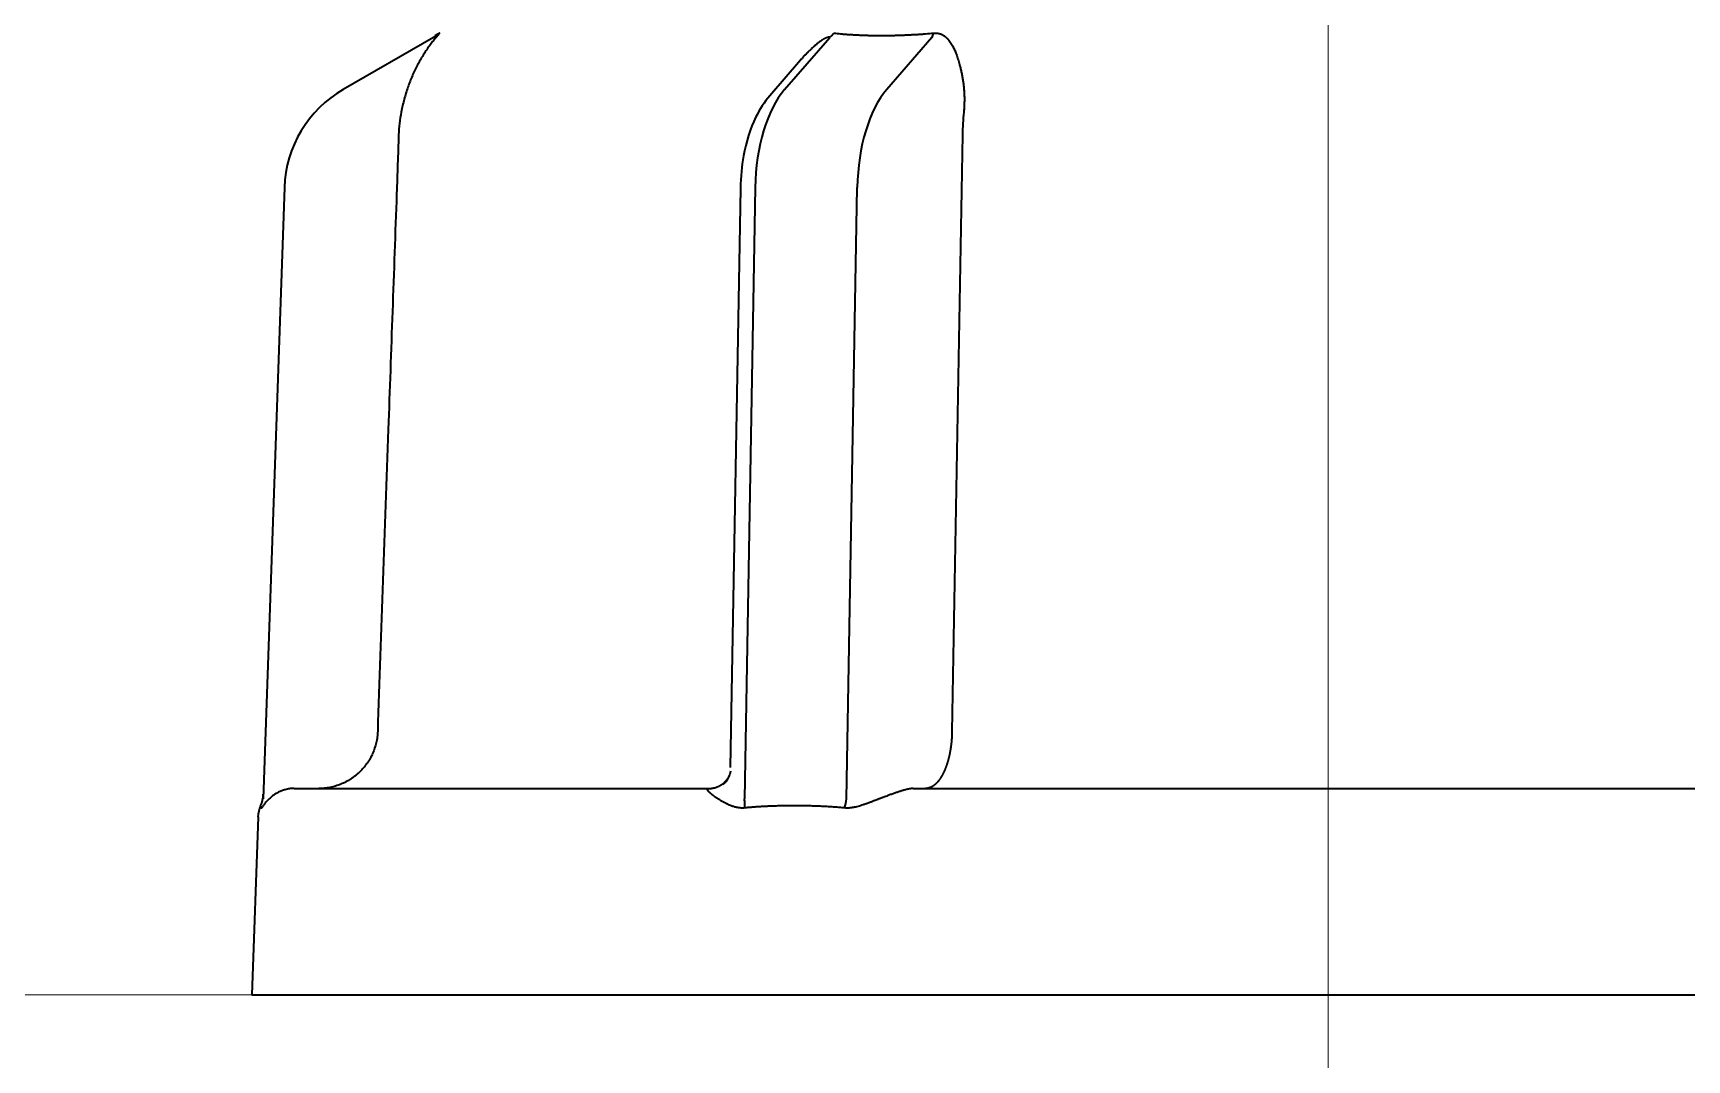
# Model space of a CAD drawing. Extents: x 6569 to 10251, y -294 to 3435.
# Drawn here: x 8575.81 to 8603.85, y 2431.62 to 2449.04 of the extents above; entities that cross this region are included whole.
import ezdxf

# ---------------------------------------------------------------- set-up
doc = ezdxf.new("R2010")
doc.units = 0
doc.header["$LTSCALE"] = 5
doc.layers.get('0').update_dxf_attribs({"linetype": 'CONTINUOUS', "lineweight": 0})
doc.layers.add('1', color=7, linetype='CONTINUOUS', true_color=0xffffff)

msp = doc.modelspace()

# ---------------------------------------------------------------- linework, layer by layer
at = {"color": 4}
for p, q in [((8597.764, 2482.726), (8597.764, 2382.726)), ((8547.764, 2432.726), (8647.764, 2432.726))]:
    msp.add_line(p, q, dxfattribs=at)
at = {"layer": '1', "color": 7, "linetype": 'Continuous', "lineweight": 35}
for p, q in [((8582.597, 2448.964), (8581.066, 2448.08)), ((8582.619, 2448.996), (8582.671, 2449.024)), ((8588.549, 2448.08), (8589.315, 2448.964)), ((8591.047, 2448.964), (8590.281, 2448.08)), ((8588.819, 2448.578), (8588.296, 2447.975)), ((8580.067, 2446.418), (8579.705, 2436.048)), ((8587.8, 2446.409), (8587.628, 2436.58)), ((8588.05, 2446.418), (8587.869, 2436.048)), ((8589.601, 2436.048), (8589.782, 2446.418)), ((8580.233, 2436.226), (8587.267, 2436.226)), ((8590.731, 2436.226), (8604.798, 2436.226)), ((8579.62, 2435.744), (8579.514, 2432.726)), ((8579.675, 2435.896), (8579.664, 2435.932)), ((8579.514, 2432.726), (8597.764, 2432.726)), ((8597.764, 2432.726), (8616.014, 2432.726))]:
    msp.add_line(p, q, dxfattribs=at)
for centre, radius, start in [((8582.066, 2446.348), 2, 120), ((8580.119, 2435.726), 0.5, 155.7765)]:
    msp.add_arc(centre, radius, start, 178, dxfattribs=at)
for centre, major_axis, ratio, start_param, end_param in [((8582.347, 2449.397), (-0.25, 0.433), 0.982349, 3.141593, 3.382721), ((8589.189, 2449.398), (0.06, 0.497), 0.631469, 3.734247, 3.975077), ((8590.922, 2449.397), (-0.05, 0.498), 0.350879, 3.622309, 3.863433), ((8589.049, 2446.348), (0, 2), 0.5, 0.523599, 1.53589), ((8590.781, 2446.348), (0, 2), 0.5, 0.523599, 1.53589), ((8579.208, 2436.138), (0.354, 0.354), 1, 5.072143, 5.481843)]:
    msp.add_ellipse(centre, major_axis=major_axis, ratio=ratio, start_param=start_param, end_param=end_param, dxfattribs=at)
for points, knots in [([(8582.689, 2449.025), (8582.686, 2449.02), (8582.682, 2449.015), (8582.672, 2449.002), (8582.666, 2448.995), (8582.653, 2448.98), (8582.646, 2448.972), (8582.632, 2448.955), (8582.625, 2448.946), (8582.601, 2448.917), (8582.585, 2448.897), (8582.552, 2448.854), (8582.535, 2448.832), (8582.502, 2448.785), (8582.485, 2448.761), (8582.451, 2448.711), (8582.435, 2448.686), (8582.386, 2448.607), (8582.355, 2448.553), (8582.294, 2448.438), (8582.265, 2448.378), (8582.224, 2448.283), (8582.211, 2448.251), (8582.186, 2448.186), (8582.173, 2448.153), (8582.139, 2448.052), (8582.118, 2447.984), (8582.089, 2447.877), (8582.08, 2447.841), (8582.063, 2447.769), (8582.056, 2447.732), (8582.049, 2447.695)], [0, 0, 0, 0, 0.03125, 0.03125, 0.0625, 0.0625, 0.09375, 0.09375, 0.125, 0.125, 0.1875, 0.1875, 0.25, 0.25, 0.3125, 0.3125, 0.375, 0.375, 0.5, 0.5, 0.625, 0.625, 0.6875, 0.6875, 0.75, 0.75, 0.875, 0.875, 0.9375, 0.9375, 1, 1, 1, 1]), ([(8582.691, 2449.035), (8582.692, 2449.036), (8582.692, 2449.036), (8582.693, 2449.036), (8582.694, 2449.037), (8582.695, 2449.037), (8582.695, 2449.036), (8582.695, 2449.036), (8582.695, 2449.036), (8582.695, 2449.035), (8582.695, 2449.034), (8582.694, 2449.033), (8582.694, 2449.032), (8582.693, 2449.03), (8582.692, 2449.028), (8582.69, 2449.027), (8582.689, 2449.025), (8582.689, 2449.024)], [0, 0, 0, 0, 0.064705, 0.129409, 0.194181, 0.259085, 0.324187, 0.389554, 0.455249, 0.521337, 0.587879, 0.654936, 0.722569, 0.790837, 0.859794, 0.929498, 1, 1, 1, 1]), ([(8589.315, 2448.964), (8589.313, 2448.965), (8589.309, 2448.965), (8589.303, 2448.966), (8589.297, 2448.966), (8589.289, 2448.965), (8589.282, 2448.963), (8589.273, 2448.961), (8589.265, 2448.958), (8589.255, 2448.955), (8589.246, 2448.951), (8589.235, 2448.946), (8589.224, 2448.94), (8589.213, 2448.934), (8589.201, 2448.927), (8589.189, 2448.92), (8589.176, 2448.911), (8589.163, 2448.902), (8589.149, 2448.892), (8589.135, 2448.882), (8589.12, 2448.871), (8589.105, 2448.859), (8589.089, 2448.846), (8589.073, 2448.833), (8589.056, 2448.818), (8589.039, 2448.803), (8589.023, 2448.789), (8589.005, 2448.772), (8588.984, 2448.753), (8588.957, 2448.726), (8588.924, 2448.693), (8588.885, 2448.652), (8588.85, 2448.613), (8588.827, 2448.587), (8588.818, 2448.578)], [0, 0, 0, 0, 0.011196, 0.022245, 0.033363, 0.044763, 0.056639, 0.069167, 0.082495, 0.096747, 0.112024, 0.128408, 0.145965, 0.164751, 0.184809, 0.206175, 0.22888, 0.252949, 0.278402, 0.305258, 0.333531, 0.363235, 0.394381, 0.426978, 0.461034, 0.496558, 0.533556, 0.565127, 0.611078, 0.67141, 0.746123, 0.835219, 0.938696, 1, 1, 1, 1]), ([(8589.497, 2449.024), (8589.506, 2449.024), (8589.526, 2449.022), (8589.555, 2449.02), (8589.584, 2449.017), (8589.613, 2449.015), (8589.643, 2449.013), (8589.672, 2449.011), (8589.702, 2449.01), (8589.732, 2449.008), (8589.762, 2449.006), (8589.792, 2449.005), (8589.822, 2449.004), (8589.852, 2449.002), (8589.882, 2449.001), (8589.913, 2449), (8589.943, 2448.999), (8589.974, 2448.998), (8590.005, 2448.998), (8590.036, 2448.997), (8590.067, 2448.996), (8590.098, 2448.996), (8590.129, 2448.996), (8590.16, 2448.996), (8590.192, 2448.996), (8590.223, 2448.996), (8590.255, 2448.996), (8590.286, 2448.996), (8590.318, 2448.996), (8590.35, 2448.997), (8590.382, 2448.998), (8590.414, 2448.998), (8590.446, 2448.999), (8590.478, 2449), (8590.511, 2449.001), (8590.543, 2449.002), (8590.576, 2449.004), (8590.608, 2449.005), (8590.641, 2449.006), (8590.674, 2449.008), (8590.706, 2449.01), (8590.739, 2449.011), (8590.772, 2449.013), (8590.805, 2449.015), (8590.839, 2449.017), (8590.872, 2449.02), (8590.905, 2449.022), (8590.928, 2449.024), (8590.939, 2449.024)], [0, 0, 0, 0, 0.021779, 0.043552, 0.06532, 0.087084, 0.108843, 0.130598, 0.152348, 0.174095, 0.195838, 0.217578, 0.239315, 0.261049, 0.28278, 0.304509, 0.326236, 0.34796, 0.369683, 0.391405, 0.413126, 0.434845, 0.456564, 0.478282, 0.5, 0.521718, 0.543436, 0.565155, 0.586874, 0.608595, 0.630317, 0.65204, 0.673764, 0.695491, 0.71722, 0.738951, 0.760685, 0.782422, 0.804162, 0.825905, 0.847652, 0.869402, 0.891157, 0.912916, 0.93468, 0.956448, 0.978221, 1, 1, 1, 1]), ([(8591.074, 2449.035), (8591.077, 2449.036), (8591.082, 2449.036), (8591.09, 2449.036), (8591.098, 2449.037), (8591.106, 2449.037), (8591.113, 2449.036), (8591.121, 2449.036), (8591.129, 2449.036), (8591.136, 2449.035), (8591.143, 2449.034), (8591.151, 2449.033), (8591.158, 2449.032), (8591.165, 2449.03), (8591.172, 2449.028), (8591.18, 2449.027), (8591.184, 2449.025), (8591.187, 2449.024)], [0, 0, 0, 0, 0.064703, 0.129406, 0.194175, 0.259078, 0.32418, 0.389546, 0.455241, 0.521329, 0.587871, 0.654929, 0.722563, 0.790832, 0.859791, 0.929496, 1, 1, 1, 1]), ([(8591.187, 2449.024), (8591.189, 2449.024), (8591.193, 2449.022), (8591.199, 2449.02), (8591.205, 2449.018), (8591.211, 2449.015), (8591.218, 2449.012), (8591.224, 2449.009), (8591.23, 2449.006), (8591.236, 2449.002), (8591.242, 2448.998), (8591.248, 2448.994), (8591.254, 2448.99), (8591.261, 2448.986), (8591.267, 2448.981), (8591.273, 2448.976), (8591.279, 2448.971), (8591.285, 2448.966), (8591.291, 2448.96), (8591.297, 2448.954), (8591.303, 2448.948), (8591.31, 2448.942), (8591.316, 2448.935), (8591.328, 2448.921), (8591.346, 2448.899), (8591.368, 2448.868), (8591.39, 2448.834), (8591.414, 2448.789), (8591.441, 2448.73), (8591.469, 2448.655), (8591.496, 2448.571), (8591.516, 2448.499), (8591.53, 2448.445), (8591.538, 2448.412), (8591.545, 2448.378), (8591.552, 2448.345), (8591.559, 2448.311), (8591.565, 2448.277), (8591.57, 2448.243), (8591.575, 2448.209), (8591.58, 2448.175), (8591.584, 2448.141), (8591.587, 2448.107), (8591.59, 2448.072), (8591.593, 2448.038), (8591.594, 2448.004), (8591.596, 2447.969), (8591.597, 2447.935), (8591.597, 2447.901), (8591.596, 2447.866), (8591.596, 2447.832), (8591.594, 2447.798), (8591.592, 2447.763), (8591.59, 2447.729), (8591.587, 2447.706), (8591.586, 2447.695)], [0, 0, 0, 0, 0.004712, 0.009534, 0.014468, 0.019518, 0.02469, 0.029985, 0.035407, 0.04096, 0.046646, 0.052467, 0.058427, 0.064527, 0.070769, 0.077156, 0.083689, 0.09037, 0.0972, 0.104182, 0.111317, 0.118606, 0.126049, 0.13365, 0.16436, 0.195902, 0.228345, 0.261749, 0.318602, 0.379208, 0.44371, 0.512228, 0.53576, 0.559032, 0.582049, 0.604817, 0.627343, 0.649632, 0.671691, 0.693528, 0.715149, 0.736562, 0.757775, 0.778796, 0.799634, 0.820297, 0.840795, 0.861137, 0.881332, 0.901391, 0.921323, 0.94114, 0.960851, 0.980467, 1, 1, 1, 1]), ([(8588.296, 2447.975), (8588.206, 2447.867), (8588.014, 2447.574), (8587.845, 2447.024), (8587.803, 2446.599), (8587.8, 2446.409)], [0, 0, 0, 0, 0.282047, 0.696349, 1, 1, 1, 1]), ([(8582.005, 2447.313), (8581.994, 2446.98), (8581.982, 2446.647), (8581.923, 2444.981), (8581.876, 2443.649), (8581.769, 2440.608), (8581.709, 2438.9), (8581.649, 2437.191)], [0, 0, 0, 0, 0.098732, 0.098732, 0.493661, 0.493661, 1, 1, 1, 1]), ([(8581.649, 2437.191), (8581.648, 2437.159), (8581.646, 2437.127), (8581.639, 2437.079), (8581.637, 2437.063), (8581.631, 2437.031), (8581.628, 2437.016), (8581.609, 2436.937), (8581.589, 2436.877), (8581.55, 2436.789), (8581.536, 2436.761), (8581.512, 2436.719), (8581.504, 2436.705), (8581.486, 2436.678), (8581.477, 2436.664), (8581.431, 2436.599), (8581.39, 2436.551), (8581.333, 2436.495), (8581.321, 2436.484), (8581.297, 2436.463), (8581.284, 2436.453), (8581.246, 2436.423), (8581.22, 2436.404), (8581.14, 2436.352), (8581.084, 2436.323), (8580.995, 2436.287), (8580.964, 2436.276), (8580.903, 2436.258), (8580.872, 2436.25), (8580.778, 2436.232), (8580.715, 2436.226), (8580.65, 2436.226)], [0, 0, 0, 0, 0.0625, 0.0625, 0.09375, 0.09375, 0.125, 0.125, 0.25, 0.25, 0.3125, 0.3125, 0.34375, 0.34375, 0.375, 0.375, 0.5, 0.5, 0.53125, 0.53125, 0.5625, 0.5625, 0.625, 0.625, 0.75, 0.75, 0.8125, 0.8125, 0.875, 0.875, 1, 1, 1, 1]), ([(8591.387, 2437.191), (8591.387, 2437.189), (8591.387, 2437.183), (8591.387, 2437.175), (8591.387, 2437.167), (8591.386, 2437.159), (8591.386, 2437.151), (8591.386, 2437.142), (8591.386, 2437.134), (8591.385, 2437.126), (8591.385, 2437.117), (8591.384, 2437.109), (8591.384, 2437.101), (8591.383, 2437.092), (8591.383, 2437.083), (8591.382, 2437.075), (8591.381, 2437.066), (8591.381, 2437.057), (8591.38, 2437.049), (8591.379, 2437.04), (8591.379, 2437.031), (8591.378, 2437.022), (8591.377, 2437.013), (8591.376, 2437.004), (8591.375, 2436.995), (8591.374, 2436.986), (8591.373, 2436.977), (8591.372, 2436.968), (8591.371, 2436.959), (8591.369, 2436.95), (8591.368, 2436.941), (8591.367, 2436.932), (8591.366, 2436.922), (8591.364, 2436.913), (8591.363, 2436.904), (8591.361, 2436.895), (8591.36, 2436.885), (8591.358, 2436.876), (8591.357, 2436.867), (8591.355, 2436.857), (8591.353, 2436.848), (8591.351, 2436.838), (8591.35, 2436.829), (8591.348, 2436.82), (8591.346, 2436.81), (8591.344, 2436.801), (8591.342, 2436.791), (8591.34, 2436.782), (8591.338, 2436.772), (8591.335, 2436.763), (8591.333, 2436.754), (8591.331, 2436.744), (8591.328, 2436.735), (8591.326, 2436.725), (8591.324, 2436.716), (8591.321, 2436.707), (8591.318, 2436.697), (8591.316, 2436.688), (8591.313, 2436.679), (8591.31, 2436.669), (8591.307, 2436.66), (8591.304, 2436.651), (8591.302, 2436.642), (8591.299, 2436.632), (8591.295, 2436.623), (8591.292, 2436.614), (8591.289, 2436.605), (8591.286, 2436.596), (8591.283, 2436.587), (8591.279, 2436.578), (8591.276, 2436.569), (8591.272, 2436.56), (8591.269, 2436.551), (8591.265, 2436.543), (8591.261, 2436.534), (8591.258, 2436.525), (8591.254, 2436.517), (8591.25, 2436.508), (8591.246, 2436.5), (8591.242, 2436.491), (8591.238, 2436.483), (8591.234, 2436.475), (8591.23, 2436.467), (8591.225, 2436.458), (8591.221, 2436.45), (8591.217, 2436.443), (8591.212, 2436.435), (8591.208, 2436.427), (8591.203, 2436.419), (8591.198, 2436.412), (8591.194, 2436.405), (8591.189, 2436.397), (8591.184, 2436.39), (8591.179, 2436.383), (8591.174, 2436.376), (8591.169, 2436.369), (8591.164, 2436.362), (8591.159, 2436.356), (8591.154, 2436.349), (8591.149, 2436.343), (8591.143, 2436.337), (8591.138, 2436.331), (8591.133, 2436.325), (8591.127, 2436.319), (8591.122, 2436.313), (8591.116, 2436.308), (8591.11, 2436.302), (8591.105, 2436.297), (8591.099, 2436.292), (8591.093, 2436.287), (8591.087, 2436.282), (8591.081, 2436.278), (8591.075, 2436.273), (8591.069, 2436.269), (8591.063, 2436.265), (8591.057, 2436.261), (8591.051, 2436.258), (8591.045, 2436.254), (8591.038, 2436.251), (8591.032, 2436.248), (8591.026, 2436.245), (8591.019, 2436.242), (8591.013, 2436.24), (8591.006, 2436.237), (8591, 2436.235), (8590.993, 2436.233), (8590.987, 2436.232), (8590.98, 2436.23), (8590.973, 2436.229), (8590.967, 2436.228), (8590.96, 2436.227), (8590.953, 2436.227), (8590.946, 2436.226), (8590.942, 2436.226), (8590.939, 2436.226)], [0, 0, 0, 0, 0.005202, 0.01044, 0.015714, 0.021025, 0.026371, 0.031754, 0.037173, 0.042628, 0.048119, 0.053646, 0.05921, 0.06481, 0.070446, 0.076118, 0.081826, 0.087571, 0.093352, 0.099169, 0.105022, 0.110911, 0.116837, 0.122798, 0.128796, 0.134831, 0.140901, 0.147008, 0.15315, 0.159329, 0.165545, 0.171796, 0.178084, 0.184408, 0.190768, 0.197164, 0.203597, 0.210066, 0.216571, 0.223112, 0.22969, 0.236304, 0.242954, 0.24964, 0.256363, 0.263122, 0.269917, 0.276748, 0.283615, 0.290519, 0.297459, 0.304436, 0.311448, 0.318497, 0.325582, 0.332703, 0.339861, 0.347055, 0.354285, 0.361551, 0.368854, 0.376193, 0.383568, 0.39098, 0.398428, 0.405912, 0.413432, 0.420988, 0.428581, 0.43621, 0.443876, 0.451578, 0.459316, 0.46709, 0.474901, 0.482747, 0.490631, 0.49855, 0.506506, 0.514498, 0.522526, 0.530591, 0.538692, 0.546829, 0.555002, 0.563212, 0.571458, 0.579741, 0.58806, 0.596415, 0.604806, 0.613234, 0.621698, 0.630198, 0.638734, 0.647307, 0.655917, 0.664562, 0.673244, 0.681962, 0.690717, 0.699507, 0.708335, 0.717198, 0.726098, 0.735034, 0.744006, 0.753015, 0.76206, 0.771142, 0.78026, 0.789414, 0.798604, 0.807831, 0.817094, 0.826394, 0.835729, 0.845102, 0.85451, 0.863955, 0.873436, 0.882954, 0.892508, 0.902098, 0.911724, 0.921387, 0.931087, 0.940822, 0.950594, 0.960403, 0.970248, 0.980129, 0.990046, 1, 1, 1, 1]), ([(8587.267, 2436.226), (8587.267, 2436.226), (8587.268, 2436.226), (8587.269, 2436.226), (8587.271, 2436.226), (8587.274, 2436.226), (8587.277, 2436.226), (8587.281, 2436.226), (8587.285, 2436.227), (8587.29, 2436.227), (8587.295, 2436.227), (8587.301, 2436.228), (8587.308, 2436.228), (8587.315, 2436.229), (8587.323, 2436.23), (8587.332, 2436.232), (8587.341, 2436.234), (8587.35, 2436.236), (8587.36, 2436.238), (8587.371, 2436.241), (8587.382, 2436.244), (8587.393, 2436.248), (8587.405, 2436.253), (8587.418, 2436.258), (8587.431, 2436.264), (8587.444, 2436.27), (8587.457, 2436.278), (8587.471, 2436.286), (8587.485, 2436.295), (8587.5, 2436.305), (8587.514, 2436.317), (8587.529, 2436.329), (8587.543, 2436.342), (8587.557, 2436.357), (8587.567, 2436.367), (8587.571, 2436.373)], [0, 0, 0, 0, 0.002611, 0.00694, 0.012997, 0.020783, 0.0303, 0.041547, 0.054527, 0.069238, 0.085681, 0.103857, 0.123764, 0.145404, 0.168776, 0.19388, 0.220716, 0.249285, 0.279587, 0.31162, 0.345386, 0.380884, 0.418115, 0.457078, 0.497773, 0.540201, 0.58436, 0.630253, 0.677877, 0.727234, 0.778323, 0.831144, 0.885697, 0.941982, 1, 1, 1, 1]), ([(8587.632, 2436.517), (8587.627, 2436.484), (8587.603, 2436.418), (8587.553, 2436.334), (8587.505, 2436.3), (8587.493, 2436.292)], [0, 0, 0, 0, 0.407874, 0.854533, 1, 1, 1, 1]), ([(8580.233, 2436.226), (8580.219, 2436.226), (8580.206, 2436.226), (8580.179, 2436.224), (8580.167, 2436.222), (8580.142, 2436.218), (8580.129, 2436.216), (8580.106, 2436.211), (8580.094, 2436.208), (8580.061, 2436.199), (8580.041, 2436.192), (8580.012, 2436.181), (8580.002, 2436.177), (8579.984, 2436.169), (8579.975, 2436.165), (8579.95, 2436.152), (8579.934, 2436.144), (8579.905, 2436.126), (8579.891, 2436.116), (8579.864, 2436.098), (8579.852, 2436.088), (8579.829, 2436.069), (8579.818, 2436.059), (8579.787, 2436.03), (8579.769, 2436.011), (8579.738, 2435.974), (8579.725, 2435.956), (8579.708, 2435.932), (8579.703, 2435.925), (8579.694, 2435.912), (8579.69, 2435.906), (8579.684, 2435.898), (8579.681, 2435.895), (8579.677, 2435.893), (8579.676, 2435.893), (8579.675, 2435.896)], [0, 0, 0, 0, 0.03125, 0.03125, 0.0625, 0.0625, 0.09375, 0.09375, 0.125, 0.125, 0.1875, 0.1875, 0.21875, 0.21875, 0.25, 0.25, 0.3125, 0.3125, 0.375, 0.375, 0.4375, 0.4375, 0.5, 0.5, 0.625, 0.625, 0.75, 0.75, 0.8125, 0.8125, 0.875, 0.875, 0.9375, 0.9375, 1, 1, 1, 1]), ([(8587.365, 2436.086), (8587.362, 2436.088), (8587.356, 2436.093), (8587.347, 2436.099), (8587.338, 2436.106), (8587.33, 2436.112), (8587.322, 2436.118), (8587.315, 2436.124), (8587.308, 2436.13), (8587.301, 2436.136), (8587.295, 2436.141), (8587.289, 2436.147), (8587.283, 2436.152), (8587.278, 2436.157), (8587.273, 2436.162), (8587.268, 2436.166), (8587.264, 2436.171), (8587.26, 2436.175), (8587.257, 2436.179), (8587.254, 2436.183), (8587.251, 2436.187), (8587.249, 2436.191), (8587.247, 2436.194), (8587.245, 2436.198), (8587.243, 2436.201), (8587.242, 2436.204), (8587.241, 2436.206), (8587.241, 2436.209), (8587.241, 2436.211), (8587.241, 2436.213), (8587.241, 2436.215), (8587.242, 2436.217), (8587.243, 2436.219), (8587.245, 2436.221), (8587.246, 2436.222), (8587.248, 2436.223), (8587.251, 2436.224), (8587.253, 2436.225), (8587.256, 2436.225), (8587.259, 2436.226), (8587.263, 2436.226), (8587.265, 2436.226), (8587.267, 2436.226)], [0, 0, 0, 0, 0.035073, 0.069552, 0.103441, 0.136743, 0.169461, 0.201601, 0.233165, 0.264159, 0.294588, 0.324455, 0.353767, 0.382529, 0.410747, 0.438426, 0.465574, 0.492197, 0.518301, 0.543896, 0.568988, 0.593586, 0.6177, 0.641338, 0.66451, 0.687227, 0.7095, 0.731341, 0.752762, 0.773776, 0.794397, 0.81464, 0.834519, 0.854051, 0.873253, 0.892142, 0.910736, 0.929056, 0.947121, 0.964952, 0.982571, 1, 1, 1, 1]), ([(8587.876, 2435.896), (8587.873, 2435.895), (8587.867, 2435.895), (8587.857, 2435.894), (8587.848, 2435.894), (8587.839, 2435.894), (8587.829, 2435.894), (8587.82, 2435.894), (8587.81, 2435.894), (8587.801, 2435.895), (8587.791, 2435.896), (8587.781, 2435.897), (8587.772, 2435.898), (8587.762, 2435.9), (8587.752, 2435.901), (8587.742, 2435.903), (8587.732, 2435.905), (8587.722, 2435.908), (8587.712, 2435.91), (8587.702, 2435.913), (8587.692, 2435.916), (8587.682, 2435.919), (8587.671, 2435.922), (8587.661, 2435.925), (8587.651, 2435.929), (8587.64, 2435.933), (8587.63, 2435.937), (8587.62, 2435.941), (8587.609, 2435.945), (8587.599, 2435.95), (8587.589, 2435.955), (8587.578, 2435.96), (8587.563, 2435.967), (8587.544, 2435.976), (8587.522, 2435.988), (8587.5, 2436), (8587.478, 2436.012), (8587.458, 2436.025), (8587.438, 2436.037), (8587.418, 2436.049), (8587.4, 2436.062), (8587.382, 2436.074), (8587.371, 2436.082), (8587.365, 2436.086)], [0, 0, 0, 0, 0.014414, 0.028974, 0.043684, 0.058551, 0.073581, 0.088779, 0.104152, 0.119704, 0.13544, 0.151365, 0.167484, 0.183801, 0.200322, 0.217049, 0.233988, 0.251142, 0.268514, 0.286109, 0.303929, 0.321979, 0.34026, 0.358778, 0.377533, 0.39653, 0.41577, 0.435257, 0.454992, 0.474978, 0.495218, 0.515714, 0.536467, 0.583885, 0.63104, 0.677944, 0.724604, 0.77103, 0.817232, 0.86322, 0.909004, 0.954594, 1, 1, 1, 1]), ([(8590.25, 2436.086), (8590.244, 2436.083), (8590.232, 2436.079), (8590.214, 2436.072), (8590.195, 2436.065), (8590.177, 2436.058), (8590.159, 2436.051), (8590.141, 2436.044), (8590.124, 2436.037), (8590.106, 2436.03), (8590.088, 2436.023), (8590.07, 2436.017), (8590.052, 2436.01), (8590.035, 2436.003), (8590.017, 2435.996), (8589.999, 2435.99), (8589.982, 2435.983), (8589.964, 2435.977), (8589.947, 2435.97), (8589.919, 2435.961), (8589.883, 2435.948), (8589.838, 2435.934), (8589.796, 2435.921), (8589.76, 2435.912), (8589.732, 2435.906), (8589.71, 2435.902), (8589.688, 2435.899), (8589.666, 2435.896), (8589.645, 2435.894), (8589.624, 2435.894), (8589.604, 2435.893), (8589.584, 2435.894), (8589.571, 2435.895), (8589.564, 2435.896)], [0, 0, 0, 0, 0.025953, 0.051868, 0.077745, 0.103588, 0.129396, 0.155172, 0.180918, 0.206634, 0.232323, 0.257987, 0.283627, 0.309244, 0.334841, 0.360418, 0.385979, 0.411523, 0.437054, 0.462572, 0.530757, 0.596034, 0.658483, 0.718197, 0.751135, 0.783581, 0.815569, 0.847136, 0.878317, 0.909154, 0.939685, 0.969953, 1, 1, 1, 1]), ([(8590.731, 2436.226), (8590.729, 2436.226), (8590.726, 2436.226), (8590.721, 2436.226), (8590.716, 2436.226), (8590.71, 2436.225), (8590.705, 2436.225), (8590.699, 2436.224), (8590.693, 2436.223), (8590.686, 2436.222), (8590.68, 2436.221), (8590.673, 2436.22), (8590.666, 2436.219), (8590.658, 2436.217), (8590.651, 2436.216), (8590.643, 2436.214), (8590.635, 2436.212), (8590.627, 2436.211), (8590.618, 2436.209), (8590.609, 2436.206), (8590.6, 2436.204), (8590.591, 2436.202), (8590.582, 2436.199), (8590.572, 2436.196), (8590.562, 2436.194), (8590.552, 2436.191), (8590.542, 2436.188), (8590.527, 2436.183), (8590.507, 2436.177), (8590.482, 2436.169), (8590.457, 2436.16), (8590.43, 2436.151), (8590.402, 2436.142), (8590.373, 2436.131), (8590.344, 2436.121), (8590.313, 2436.11), (8590.282, 2436.098), (8590.261, 2436.09), (8590.25, 2436.086)], [0, 0, 0, 0, 0.014379, 0.028904, 0.043589, 0.058446, 0.073488, 0.088728, 0.104176, 0.119845, 0.135744, 0.151885, 0.168277, 0.184931, 0.201854, 0.219056, 0.236545, 0.254329, 0.272417, 0.290814, 0.309528, 0.328566, 0.347934, 0.367637, 0.387683, 0.408076, 0.428821, 0.449923, 0.497367, 0.546389, 0.597035, 0.649344, 0.703354, 0.759099, 0.816609, 0.875912, 0.937034, 1, 1, 1, 1]), ([(8589.564, 2435.896), (8589.55, 2435.897), (8589.523, 2435.9), (8589.482, 2435.903), (8589.441, 2435.907), (8589.399, 2435.91), (8589.356, 2435.913), (8589.313, 2435.915), (8589.27, 2435.918), (8589.226, 2435.92), (8589.182, 2435.922), (8589.137, 2435.924), (8589.092, 2435.926), (8589.046, 2435.927), (8589, 2435.929), (8588.954, 2435.93), (8588.907, 2435.931), (8588.859, 2435.931), (8588.811, 2435.932), (8588.763, 2435.932), (8588.702, 2435.932), (8588.631, 2435.932), (8588.548, 2435.931), (8588.467, 2435.93), (8588.388, 2435.928), (8588.31, 2435.925), (8588.234, 2435.922), (8588.16, 2435.918), (8588.086, 2435.913), (8588.015, 2435.908), (8587.945, 2435.902), (8587.899, 2435.898), (8587.876, 2435.896)], [0, 0, 0, 0, 0.023767, 0.047813, 0.072139, 0.096746, 0.121634, 0.146804, 0.172257, 0.197993, 0.224014, 0.25032, 0.276911, 0.303788, 0.330952, 0.358404, 0.386144, 0.414172, 0.44249, 0.471098, 0.499996, 0.549727, 0.598592, 0.646596, 0.693742, 0.740031, 0.785469, 0.830058, 0.873802, 0.916704, 0.958769, 1, 1, 1, 1])]:
    msp.add_open_spline(points, degree=3, knots=knots, dxfattribs=at)
for points in [[(8582.671, 2449.025), (8582.677, 2449.028), (8582.684, 2449.031), (8582.691, 2449.035)], [(8589.381, 2449.035), (8589.42, 2449.032), (8589.458, 2449.028), (8589.497, 2449.024)], [(8590.939, 2449.024), (8590.984, 2449.028), (8591.029, 2449.032), (8591.074, 2449.035)], [(8582.049, 2447.695), (8582.024, 2447.569), (8582.01, 2447.442), (8582.005, 2447.313)], [(8591.586, 2447.695), (8591.574, 2447.569), (8591.566, 2447.441), (8591.564, 2447.313)], [(8591.564, 2447.313), (8591.505, 2443.939), (8591.446, 2440.565), (8591.387, 2437.191)], [(8587.876, 2435.896), (8587.877, 2435.92), (8587.877, 2435.97), (8587.872, 2436.022), (8587.869, 2436.048)], [(8589.564, 2435.896), (8589.58, 2435.944), (8589.593, 2435.996), (8589.601, 2436.048)]]:
    msp.add_open_spline(points, degree=3, dxfattribs=at)

doc.saveas('drawing.dxf')
